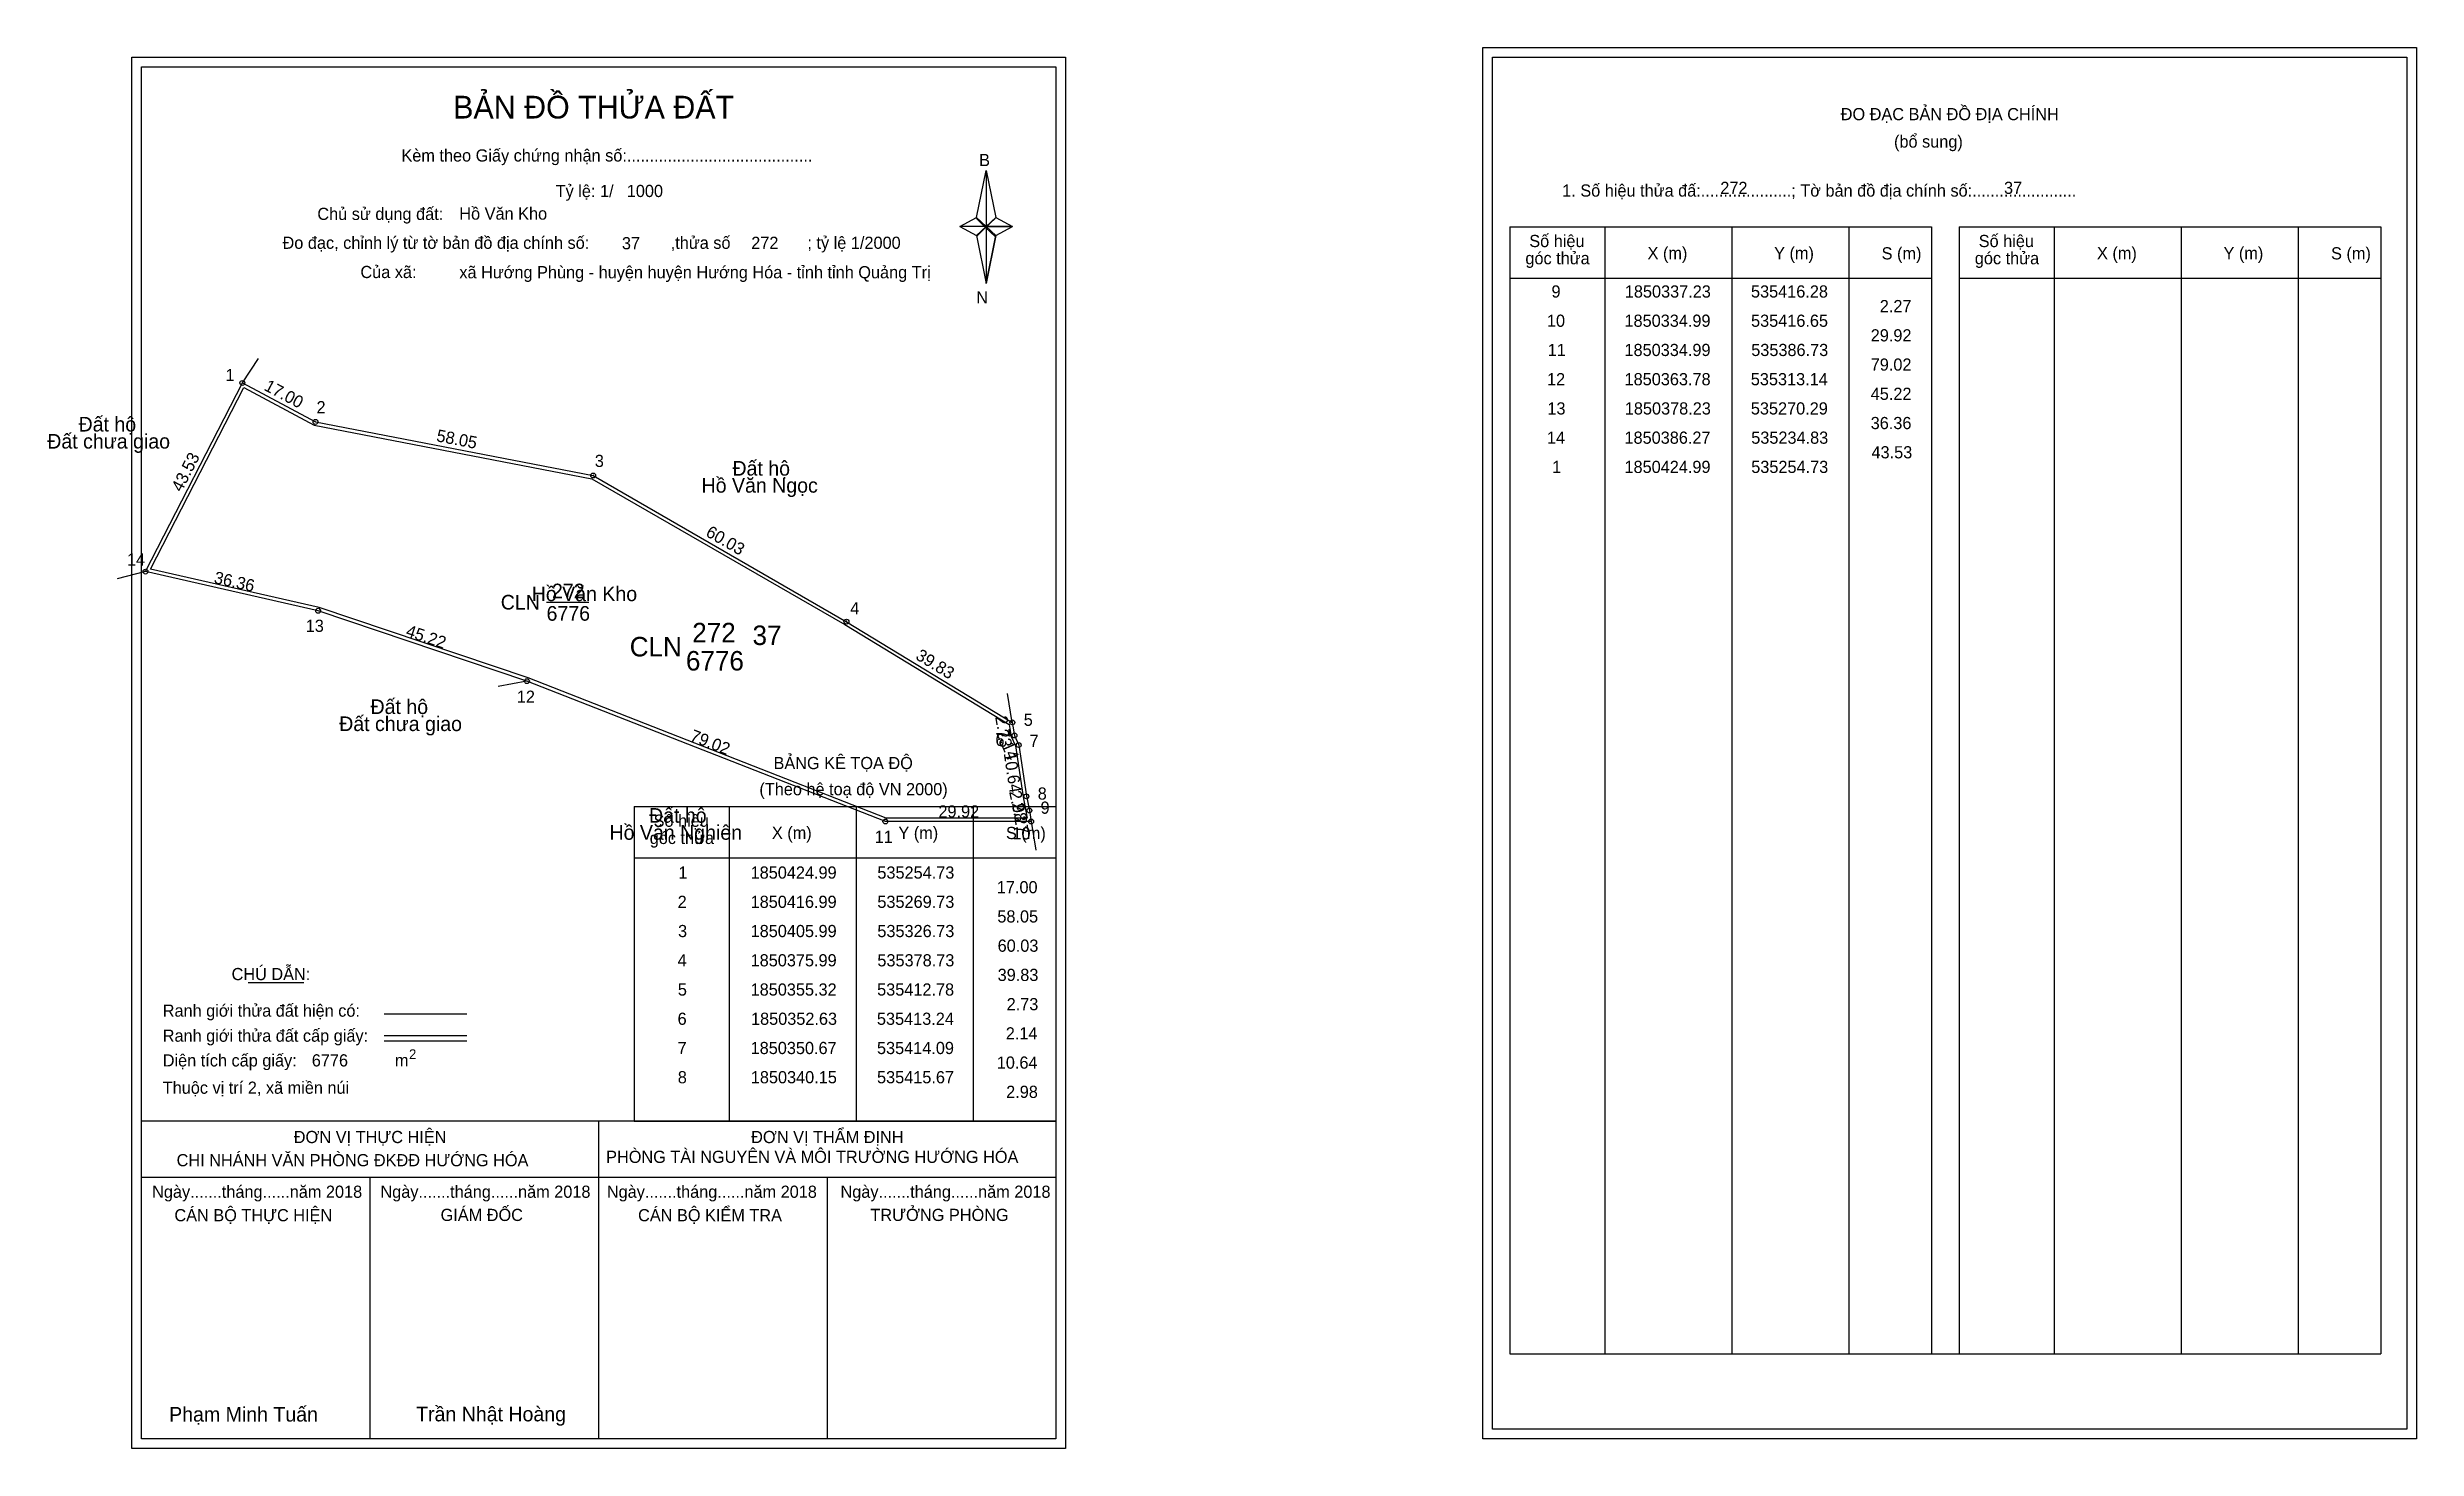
# Model space of a CAD drawing. Extents: x 535215 to 535701, y 1850206 to 1850494.
import ezdxf

# ---------------------------------------------------------------- set-up
doc = ezdxf.new("R2010")
doc.units = 0
for name, color, linetype in [('Level 1', 7, 'Continuous'), ('Level 10', 7, 'Continuous'), ('Level 11', 7, 'Continuous'), ('Level 13', 7, 'Continuous'), ('Level 2', 7, 'Continuous'), ('Level 27', 7, 'Continuous'), ('Level 3', 7, 'Continuous'), ('Level 36', 7, 'Continuous'), ('Level 4', 7, 'Continuous'), ('Level 49', 7, 'Continuous'), ('Level 5', 7, 'Continuous'), ('Level 53', 7, 'Continuous'), ('Level 55', 7, 'Continuous'), ('Level 6', 7, 'Continuous'), ('Level 63', 7, 'Continuous'), ('Level 7', 7, 'Continuous'), ('Level 9', 7, 'Continuous')]:
    doc.layers.add(name, color=color, linetype=linetype)

msp = doc.modelspace()

# ---------------------------------------------------------------- linework, layer by layer
at = {"layer": 'Level 1'}
for p, q in [((535511.36, 1850491.85), (535511.36, 1850491.85)), ((535234.04, 1850489.85), (535234.04, 1850489.85)), ((535405.46, 1850458.97), (535407.43, 1850468.61)), ((535407.43, 1850468.61), (535407.43, 1850457.09)), ((535407.43, 1850468.61), (535409.39, 1850458.97)), ((535402.01, 1850457.09), (535405.46, 1850458.97)), ((535405.46, 1850458.97), (535407.43, 1850457.09)), ((535407.28, 1850456.87), (535405.46, 1850458.75)), ((535409.25, 1850458.75), (535407.28, 1850456.87)), ((535407.28, 1850456.87), (535409.25, 1850458.75)), ((535409.39, 1850458.97), (535407.43, 1850457.09)), ((535407.43, 1850457.09), (535405.46, 1850455.25)), ((535407.28, 1850456.87), (535405.46, 1850455.03)), ((535405.46, 1850455.03), (535407.28, 1850456.87)), ((535405.46, 1850455.25), (535407.43, 1850445.39)), ((535409.25, 1850455.03), (535407.28, 1850456.87)), ((535407.43, 1850457.09), (535407.43, 1850445.39)), ((535407.43, 1850457.09), (535412.84, 1850457.09)), ((535407.43, 1850457.09), (535409.39, 1850455.25)), ((535409.39, 1850455.25), (535407.43, 1850445.39)), ((535409.39, 1850455.25), (535412.84, 1850457.09)), ((535514.89, 1850457), (535601.49, 1850457)), ((535534.48, 1850225.73), (535534.48, 1850457)), ((535560.55, 1850225.73), (535560.55, 1850457)), ((535584.53, 1850457), (535584.53, 1850225.73)), ((535601.49, 1850457), (535601.49, 1850225.73)), ((535607.15, 1850457), (535693.75, 1850457)), ((535626.74, 1850225.73), (535626.74, 1850457)), ((535652.81, 1850225.73), (535652.81, 1850457)), ((535676.78, 1850457), (535676.78, 1850225.73)), ((535693.75, 1850457), (535693.75, 1850225.73)), ((535514.89, 1850446.47), (535601.49, 1850446.47)), ((535607.15, 1850446.47), (535693.75, 1850446.47)), ((535335.13, 1850338.03), (535421.73, 1850338.03)), ((535354.72, 1850273.5), (535354.72, 1850338.03)), ((535380.79, 1850273.5), (535380.79, 1850338.03)), ((535404.76, 1850338.03), (535404.76, 1850273.5)), ((535335.13, 1850327.5), (535421.73, 1850327.5)), ((535255.95, 1850301.92), (535267.36, 1850301.92)), ((535283.82, 1850295.51), (535300.83, 1850295.51)), ((535283.82, 1850291.07), (535300.83, 1850291.07)), ((535283.82, 1850289.97), (535300.83, 1850289.97)), ((535340.86, 1850273.5), (535234.03, 1850273.5)), ((535421.73, 1850273.5), (535316.89, 1850273.5)), ((535327.88, 1850208.28), (535327.88, 1850273.5)), ((535335.13, 1850273.5), (535421.73, 1850273.5)), ((535421.73, 1850261.95), (535234.03, 1850261.95)), ((535280.96, 1850208.28), (535280.96, 1850261.95)), ((535374.81, 1850208.28), (535374.81, 1850261.95)), ((535514.89, 1850225.73), (535693.75, 1850225.73)), ((535699.06, 1850210.28), (535699.06, 1850210.28)), ((535421.73, 1850208.28), (535421.73, 1850208.28))]:
    msp.add_line(p, q, dxfattribs=at)
for points in [[(535405.46, 1850458.97), (535407.43, 1850468.61), (535407.43, 1850457.09)], [(535407.43, 1850457.09), (535409.39, 1850458.97), (535412.84, 1850457.09)], [(535402.01, 1850457.09), (535405.46, 1850455.25), (535407.43, 1850457.09)], [(535407.43, 1850457.09), (535407.43, 1850445.39), (535409.39, 1850455.25)]]:
    msp.add_lwpolyline(points, close=True, dxfattribs=at)
at = {"layer": 'Level 10'}
msp.add_line((535234.83, 1850386.27), (535254.73, 1850424.99), dxfattribs=at)
for points in [[(535234.83, 1850386.27), (535254.73, 1850424.99), (535269.73, 1850416.99), (535326.73, 1850405.99), (535378.73, 1850375.99), (535412.78, 1850355.32), (535413.24, 1850352.63), (535414.09, 1850350.67), (535415.67, 1850340.15), (535416.28, 1850337.23), (535416.65, 1850334.99), (535386.73, 1850334.99), (535313.14, 1850363.78), (535270.29, 1850378.23)], [(535235.87, 1850386.75), (535255.03, 1850424.04), (535269.49, 1850416.32), (535326.48, 1850405.32), (535378.37, 1850375.39), (535412.14, 1850354.89), (535412.56, 1850352.43), (535413.41, 1850350.48), (535414.98, 1850340.03), (535415.59, 1850337.1), (535415.82, 1850335.69), (535386.86, 1850335.69), (535313.38, 1850364.44), (535270.48, 1850378.9)]]:
    msp.add_lwpolyline(points, close=True, dxfattribs=at)
at = {"layer": 'Level 11'}
for centre in [(535254.73, 1850424.99), (535269.73, 1850416.99), (535326.73, 1850405.99), (535234.83, 1850386.27), (535234.83, 1850386.27), (535270.29, 1850378.23), (535378.73, 1850375.99), (535313.14, 1850363.78), (535412.78, 1850355.32), (535413.24, 1850352.63), (535414.09, 1850350.67), (535415.67, 1850340.15), (535416.28, 1850337.23), (535386.73, 1850334.99), (535416.65, 1850334.99)]:
    msp.add_circle(centre, 0.5, dxfattribs=at)
at = {"layer": 'Level 27'}
for p, q in [((535254.73, 1850424.99), (535258.06, 1850429.98)), ((535234.83, 1850386.27), (535229.02, 1850384.79)), ((535313.14, 1850363.78), (535307.24, 1850362.68)), ((535412.78, 1850355.32), (535411.77, 1850361.23)), ((535416.65, 1850334.99), (535417.64, 1850329.07))]:
    msp.add_line(p, q, dxfattribs=at)
at = {"layer": 'Level 3'}
for p, q in [((535514.89, 1850457), (535514.89, 1850225.73)), ((535607.15, 1850457), (535607.15, 1850225.73)), ((535335.13, 1850338.03), (535335.13, 1850273.5))]:
    msp.add_line(p, q, dxfattribs=at)
at = {"layer": 'Level 63'}
for points in [[(535232.03, 1850491.85), (535423.73, 1850491.85), (535423.73, 1850206.28), (535232.03, 1850206.28)], [(535509.36, 1850493.85), (535701.06, 1850493.85), (535701.06, 1850208.28), (535509.36, 1850208.28)], [(535511.36, 1850491.85), (535699.06, 1850491.85), (535699.06, 1850210.28), (535511.36, 1850210.28)], [(535234.03, 1850489.85), (535421.73, 1850489.85), (535421.73, 1850208.28), (535234.03, 1850208.28)]]:
    msp.add_lwpolyline(points, close=True, dxfattribs=at)
at = {"layer": 'Level 9'}
msp.add_line((535317.16, 1850379.99), (535325.87, 1850379.99), dxfattribs=at)

# ---------------------------------------------------------------- texts
at = {"layer": 'Level 1'}
for s, height, p in [('BẢN ĐỒ THỬA ĐẤT', 4.6657, (535298, 1850479.26)), ('ĐO ĐẠC BẢN ĐỒ ĐỊA CHÍNH', 2.5, (535582.84, 1850478.91)), ('Kèm theo Giấy chứng nhận số:.........................................', 2.5, (535287.38, 1850470.43)), ('(bổ sung)', 2.5, (535593.78, 1850473.29)), ('B', 2.5, (535405.97, 1850469.49)), ('1. Số hiệu thửa đấ:....................; Tờ bản đồ địa chính số:.......................', 2.5, (535525.67, 1850463.23)), ('Chủ sử dụng đất:', 2.5, (535270.12, 1850458.44)), ('Đo đạc, chỉnh lý từ tờ bản đồ địa chính số:                  ,thửa số                 ; tỷ lệ 1/2000', 2.5, (535262.97, 1850452.51)), ('Số hiệu', 2.5, (535518.91, 1850452.87)), ('X (m)', 2.5, (535543.19, 1850450.39)), ('Y (m)', 2.5, (535569.17, 1850450.39)), ('S (m)', 2.5, (535591.24, 1850450.34)), ('Số hiệu', 2.5, (535611.17, 1850452.87)), ('X (m)', 2.5, (535635.45, 1850450.39)), ('Y (m)', 2.5, (535661.42, 1850450.39)), ('S (m)', 2.5, (535683.5, 1850450.34)), ('Của xã:', 2.5, (535278.96, 1850446.51)), ('góc thửa', 2.5, (535518.11, 1850449.34)), ('góc thửa', 2.5, (535610.37, 1850449.34)), ('N', 2.5, (535405.37, 1850441.32)), ('BẢNG KÊ TỌA ĐỘ', 2.5, (535363.76, 1850345.73)), ('(Theo hệ toạ độ VN 2000)', 2.5, (535360.86, 1850340.37)), ('Số hiệu', 2.5, (535339.15, 1850333.89)), ('góc thửa', 2.5, (535338.35, 1850330.36)), ('X (m)', 2.5, (535363.43, 1850331.42)), ('Y (m)', 2.5, (535389.4, 1850331.42)), ('S (m)', 2.5, (535411.48, 1850331.37)), ('CHÚ DẪN:', 2.5, (535252.51, 1850302.42)), ('Ranh giới thửa đất hiện có:', 2.5, (535238.38, 1850294.92)), ('Ranh giới thửa đất cấp giấy:', 2.5, (535238.38, 1850289.78)), ('Diện tích cấp giấy:', 2.5, (535238.38, 1850284.7)), ('2', 2, (535288.94, 1850286.23)), ('m', 2.5, (535286.04, 1850284.72)), ('Thuộc vị trí 2, xã miền núi', 2.5, (535238.38, 1850279.1)), ('ĐƠN VỊ THỰC HIỆN', 2.5, (535265.27, 1850268.98)), ('PHÒNG TÀI NGUYÊN VÀ MÔI TRƯỜNG HƯỚNG HÓA', 2.5, (535329.4, 1850264.91)), ('ĐƠN VỊ THẨM ĐỊNH', 2.5, (535359.17, 1850268.98)), ('CHI NHÁNH VĂN PHÒNG ĐKĐĐ HƯỚNG HÓA', 2.5, (535241.23, 1850264.22)), ('Ngày.......tháng......năm 2018', 2.5, (535236.2, 1850257.75)), ('Ngày.......tháng......năm 2018', 2.5, (535283.07, 1850257.75)), ('Ngày.......tháng......năm 2018', 2.5, (535329.55, 1850257.75)), ('Ngày.......tháng......năm 2018', 2.5, (535377.51, 1850257.75)), ('CÁN BỘ THỰC HIỆN', 2.5, (535240.78, 1850252.93)), ('GIÁM ĐỐC', 2.5, (535295.42, 1850252.99)), ('CÁN BỘ KIỂM TRA', 2.5, (535335.96, 1850252.93)), ('TRƯỞNG PHÒNG', 2.5, (535383.65, 1850252.99)), ('Phạm Minh Tuấn', 3, (535239.69, 1850211.82)), ('Trần Nhật Hoàng', 3, (535290.39, 1850211.87))]:
    msp.add_text(s, height=height, dxfattribs=at).set_placement(p)
at = {"layer": 'Level 11'}
msp.add_text('Tỷ lệ: 1/', height=2.5, dxfattribs=at).set_placement((535319.04, 1850463.12))
at = {"layer": 'Level 13'}
for s, p in [('CLN', (535307.77, 1850378.49)), ('272', (535318.28, 1850380.79)), ('6776', (535317.17, 1850376.19))]:
    msp.add_text(s, height=3, dxfattribs=at).set_placement(p)
at = {"layer": 'Level 2'}
msp.add_text('Hồ Văn Kho', height=3, dxfattribs=at).set_placement((535314.13, 1850380.21))
at = {"layer": 'Level 3'}
msp.add_text('CLN ', height=4, dxfattribs=at).set_placement((535334.24, 1850368.86))
at = {"layer": 'Level 36'}
for s, p in [('Đất chưa giao', (535214.67, 1850411.52)), ('Đất hộ', (535221.1, 1850415.02)), ('Đất hộ', (535355.33, 1850405.97)), ('Hồ Văn Ngọc', (535348.99, 1850402.47)), ('Đất chưa giao', (535274.6, 1850353.54)), ('Đất hộ', (535281.03, 1850357.04)), ('Đất hộ', (535338.21, 1850334.73)), ('Hồ Văn Nghiên', (535330.09, 1850331.23))]:
    msp.add_text(s, height=3, dxfattribs=at).set_placement(p)
at = {"layer": 'Level 4'}
msp.add_text('272', height=4, dxfattribs=at).set_placement((535347.08, 1850371.75))
at = {"layer": 'Level 49'}
for s, rotation, p in [('17.00', 331.9275, (535259, 1850423.62)), ('58.05', 349.0772, (535294.42, 1850413.04)), ('43.53', 62.7993, (535242.24, 1850402.44)), ('60.03', 330.0184, (535349.66, 1850393.68)), ('36.36', 347.2251, (535248.75, 1850383.93)), ('45.22', 341.3647, (535288.11, 1850373.07)), ('39.83', 328.7402, (535392.75, 1850368.42)), ('2.73', 279.7039, (535409.24, 1850356.45)), ('79.02', 338.6335, (535346.43, 1850351.62)), ('2.14', 293.4451, (535409.38, 1850353.24)), ('10.64', 278.5414, (535411.01, 1850348.97)), ('2.98', 281.7996, (535412.11, 1850341.08)), ('29.92', 360, (535397.61, 1850335.79)), ('2.27', 279.3793, (535412.7, 1850338.68))]:
    msp.add_text(s, height=2.5, rotation=rotation, dxfattribs=at).set_placement(p)
at = {"layer": 'Level 5'}
msp.add_text('6776', height=4, dxfattribs=at).set_placement((535345.78, 1850365.97))
at = {"layer": 'Level 53'}
for s, p in [('9', (535523.47, 1850442.51)), ('1850337.23', (535538.52, 1850442.51)), ('535416.28', (535564.42, 1850442.51)), ('10', (535522.53, 1850436.51)), ('1850334.99', (535538.45, 1850436.51)), ('535416.65', (535564.43, 1850436.51)), ('2.27', (535590.86, 1850439.51)), ('29.92', (535589, 1850433.51)), ('11', (535522.69, 1850430.51)), ('1850334.99', (535538.45, 1850430.51)), ('535386.73', (535564.47, 1850430.51)), ('79.02', (535589, 1850427.51)), ('12', (535522.54, 1850424.51)), ('1850363.78', (535538.47, 1850424.51)), ('535313.14', (535564.38, 1850424.51)), ('45.22', (535589, 1850421.51)), ('13', (535522.62, 1850418.51)), ('1850378.23', (535538.52, 1850418.51)), ('535270.29', (535564.39, 1850418.51)), ('14', (535522.53, 1850412.51)), ('1850386.27', (535538.45, 1850412.51)), ('535234.83', (535564.47, 1850412.51)), ('36.36', (535588.99, 1850415.51)), ('43.53', (535589.16, 1850409.51)), ('1', (535523.61, 1850406.51)), ('1850424.99', (535538.45, 1850406.51)), ('535254.73', (535564.47, 1850406.51)), ('1', (535344.23, 1850323.25)), ('1850424.99', (535359.06, 1850323.25)), ('535254.73', (535385.08, 1850323.25)), ('17.00', (535409.6, 1850320.25)), ('2', (535344.08, 1850317.25)), ('1850416.99', (535359.06, 1850317.25)), ('535269.73', (535385.08, 1850317.25)), ('58.05', (535409.71, 1850314.25)), ('3', (535344.16, 1850311.25)), ('1850405.99', (535359.06, 1850311.25)), ('535326.73', (535385.08, 1850311.25)), ('4', (535344.07, 1850305.25)), ('1850375.99', (535359.06, 1850305.25)), ('535378.73', (535385.08, 1850305.25)), ('60.03', (535409.77, 1850308.25)), ('39.83', (535409.77, 1850302.25)), ('5', (535344.12, 1850299.25)), ('1850355.32', (535359.06, 1850299.25)), ('535412.78', (535385.03, 1850299.25)), ('2.73', (535411.62, 1850296.25)), ('6', (535344.07, 1850293.25)), ('1850352.63', (535359.14, 1850293.25)), ('535413.24', (535384.99, 1850293.25)), ('2.14', (535411.44, 1850290.25)), ('7', (535344.08, 1850287.25)), ('1850350.67', (535359.06, 1850287.25)), ('535414.09', (535385, 1850287.25)), ('8', (535344.11, 1850281.25)), ('1850340.15', (535359.1, 1850281.25)), ('535415.67', (535385.01, 1850281.25)), ('10.64', (535409.59, 1850284.25)), ('2.98', (535411.52, 1850278.25))]:
    msp.add_text(s, height=2.5, dxfattribs=at).set_placement(p)
at = {"layer": 'Level 55'}
for s, height, p in [('271', 0.11, (535254.62, 1850424.88)), ('271', 0.11, (535254.62, 1850424.88)), ('1', 0.4, (535254.62, 1850424.99)), ('0', 0.11, (535254.69, 1850424.88)), ('0', 0.11, (535254.69, 1850424.88)), ('2', 0.4, (535269.59, 1850416.99)), ('271', 0.11, (535269.62, 1850416.88)), ('271', 0.11, (535269.62, 1850416.88)), ('3', 0.4, (535326.61, 1850405.99)), ('271', 0.11, (535326.62, 1850405.88)), ('271', 0.11, (535326.62, 1850405.88)), ('14', 0.4, (535234.54, 1850386.27)), ('0', 0.11, (535234.79, 1850386.16)), ('0', 0.11, (535234.79, 1850386.16)), ('0', 0.11, (535234.79, 1850386.16)), ('13', 0.4, (535270.02, 1850378.23)), ('0', 0.11, (535270.25, 1850378.12)), ('4', 0.4, (535378.59, 1850375.99)), ('271', 0.11, (535378.62, 1850375.88)), ('271', 0.11, (535378.62, 1850375.88)), ('12', 0.4, (535312.86, 1850363.78)), ('129', 0.11, (535313.02, 1850363.67)), ('0', 0.11, (535313.1, 1850363.67)), ('5', 0.4, (535412.65, 1850355.32)), ('271', 0.11, (535412.67, 1850355.21)), ('271', 0.11, (535412.67, 1850355.21)), ('6', 0.4, (535413.1, 1850352.63)), ('7', 0.4, (535413.96, 1850350.67)), ('8', 0.4, (535415.54, 1850340.15)), ('9', 0.4, (535416.14, 1850337.23)), ('11', 0.4, (535386.47, 1850334.99)), ('129', 0.11, (535386.61, 1850334.88)), ('10', 0.4, (535416.37, 1850334.99)), ('129', 0.11, (535416.53, 1850334.88))]:
    msp.add_text(s, height=height, dxfattribs=at).set_placement(p)
at = {"layer": 'Level 6'}
for s, p in [('1000', (535333.64, 1850463.14)), ('272', (535558.12, 1850463.77)), ('37', (535616.36, 1850463.79)), ('Hồ Văn Kho', (535299.26, 1850458.5)), ('37', (535332.64, 1850452.42)), ('272', (535359.19, 1850452.5)), ('xã Hướng Phùng - huyện huyện Hướng Hóa - tỉnh tỉnh Quảng Trị', (535299.27, 1850446.46)), ('6776', (535268.98, 1850284.71))]:
    msp.add_text(s, height=2.5, dxfattribs=at).set_placement(p)
at = {"layer": 'Level 7'}
msp.add_text('37', height=4, dxfattribs=at).set_placement((535359.45, 1850371.2))
at = {"layer": 'Level 9'}
for s, p in [('1', (535251.27, 1850425.36)), ('2', (535269.95, 1850418.76)), ('3', (535327.08, 1850407.74)), ('14', (535231.05, 1850387.52)), ('4', (535379.5, 1850377.49)), ('13', (535267.73, 1850373.9)), ('12', (535311.07, 1850359.34)), ('5', (535415.13, 1850354.61)), ('6', (535409.32, 1850350.47)), ('7', (535416.33, 1850350.3)), ('8', (535418, 1850339.47)), ('9', (535418.58, 1850336.57)), ('11', (535384.52, 1850330.6)), ('10', (535412.8, 1850331.3))]:
    msp.add_text(s, height=2.5, dxfattribs=at).set_placement(p)

doc.saveas('drawing.dxf')
